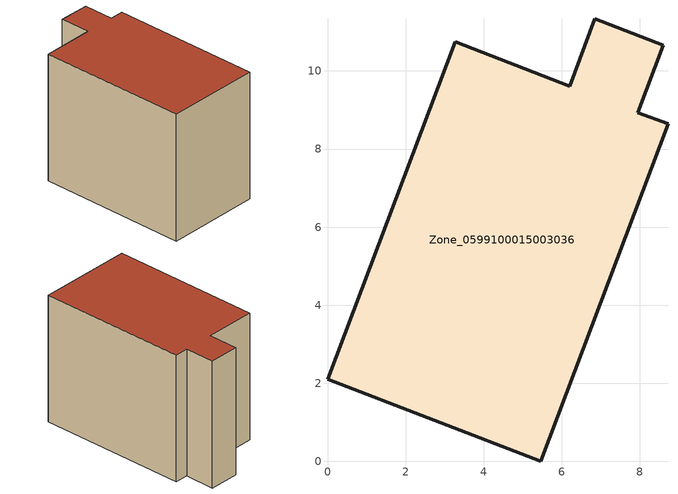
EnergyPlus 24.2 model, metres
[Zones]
Zone_0599100015003036
 floor ground (C_G): 8.72,8.64 5.46,0 0,2.11 3.27,10.74 6.2,9.61 6.85,11.34 8.6,10.66 7.95,8.93 z0.82
 wall outside (C_F): 7.95,8.93 8.6,10.66 6.85,11.34 6.2,9.61 3.27,10.74 0,2.11 5.46,0 8.72,8.64 7.95,8.93 z0.82:8.79
 roof outside (C_R): 5.46,0 8.72,8.64 7.95,8.93 8.6,10.66 6.85,11.34 6.2,9.61 3.27,10.74 0,2.11 z8.79
[BUILDING]
Pand.0599100015003036: North Axis=0; Terrain=City; Loads Convergence Tolerance Value=0.04; Temperature Convergence Tolerance Value=0.4; Solar Distribution=FullExterior; Maximum Number of Warmup Days=25; Minimum Number of Warmup Days=1
[Site:Location]
Rotterdam.The.Hague.AP_ZH_NLD Design_Conditions: Latitude=51.96; Longitude=4.45; Time Zone=1; Elevation=-4.5
[SITE:GROUNDTEMPERATURE:BUILDINGSURFACE]
18, 18, 18, 18, 18, 18, 18, 18, 18, 18, 18, 18
[MATERIAL] Thermal Absorptance=0.9; Solar Absorptance=0.7; Visible Absorptance=0.7
Name | Roughness | Thickness | Conductivity | Density | Specific Heat
G.TI.1965-1974 | MediumSmooth | 0.15 | 0.882353 | 540 | 1210
F.TI.1965-1974 | Rough | 0.3 | 0.697674 | 1920 | 840
R.TI.1965-1974 | MediumRough | 0.2 | 0.232558 | 1500 | 1000
[CONSTRUCTION]
C_G: G.TI.1965-1974
C_F: F.TI.1965-1974
C_R: R.TI.1965-1974
[ZONE]
Zone_0599100015003036: Type=1; Multiplier=1; Ceiling Height=Autocalculate; Volume=Autocalculate; Floor Area=autocalculate; Part of Total Floor Area=Yes
[ZONEINFILTRATION:DESIGNFLOWRATE]
Infil_Zone_0599100015003036: Zone or ZoneList or Space or SpaceList=Zone_0599100015003036; Schedule=AlwaysOn; Design Flow Rate Calculation Method=Flow/Area; Flow Rate per Floor Area=0.003; Constant Term Coefficient=1; Temperature Term Coefficient=0; Velocity Term Coefficient=0; Velocity Squared Term Coefficient=0
[HVACTEMPLATE:ZONE:IDEALLOADSAIRSYSTEM]
Zone_0599100015003036: Maximum Heating Supply Air Temperature=50; Minimum Cooling Supply Air Temperature=13; Maximum Heating Supply Air Humidity Ratio=0.0156; Minimum Cooling Supply Air Humidity Ratio=0.0077; Heating Limit=NoLimit; Cooling Limit=NoLimit; Dehumidification Control Type=ConstantSensibleHeatRatio; Cooling Sensible Heat Ratio=0.7; Dehumidification Setpoint=60; Humidification Control Type=None; Humidification Setpoint=30; Outdoor Air Method=None; Outdoor Air Flow Rate per Person=0.00944; Outdoor Air Flow Rate per Zone Floor Area=0; Outdoor Air Flow Rate per Zone=0; Demand Controlled Ventilation Type=None; Outdoor Air Economizer Type=NoEconomizer; Heat Recovery Type=None; Sensible Heat Recovery Effectiveness=0.7; Latent Heat Recovery Effectiveness=0.65
[ZONECONTROL:THERMOSTAT]
ThermostatControl_Zone_0599100015003036: Zone or ZoneList=Zone_0599100015003036; Control Type Schedule=DualSetpointControlType; Control 1=Thermostat_Zone_0599100015003036; Temperature Difference Between Cutout And Setpoint=0
[THERMOSTATSETPOINT:DUALSETPOINT]
Thermostat_Zone_0599100015003036: Heating Setpoint Temperature Schedule=HeatingSetpoint_Zone_0599100015003036; Cooling Setpoint Temperature Schedule=CoolingSetpoint_Zone_0599100015003036
[SCHEDULE:COMPACT]
HeatingSetpoint_Zone_0599100015003036: Through: 12/31, For: AllDays, Until: 24:00, 21
CoolingSetpoint_Zone_0599100015003036: Through: 12/31, For: AllDays, Until: 24:00, 24
DualSetpointControlType: Through: 12/31, For: AllDays, Until: 24:00, 4
AlwaysOn: Through: 12/31, For: AllDays, Until: 24:00, 1
